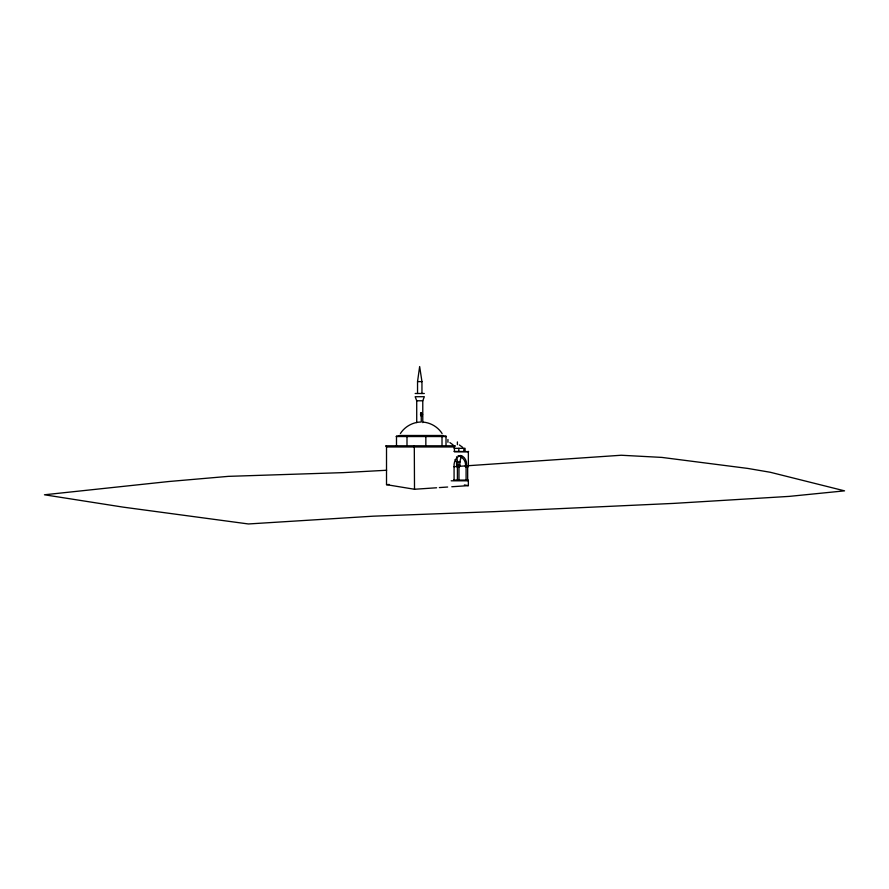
<?xml version="1.0" encoding="UTF-8"?>
<svg xmlns="http://www.w3.org/2000/svg" width="889" height="889" viewBox="0 0 889 889"><rect width="100%" height="100%" fill="white"/><g stroke="black" fill="none" stroke-linecap="round" stroke-linejoin="round"><path stroke-width="1.33" d="M457.402 480.082L457.402 466.736L458.213 464.314L456.513 456.835M417.541 393.494L417.541 381.614L419.652 366.557L421.953 381.614L421.953 393.494M461.891 456.301A9.068 4.801 -90 0 0 459.969 462.013L459.591 466.736L456.702 466.736L456.479 462.013L455.135 459.535M422.775 422.619L422.775 400.783L424.32 396.716L415.174 396.716L416.719 400.783L416.719 422.619M400.406 433.532C404.851 426.52 412.952 422.053 421.253 422.008L421.253 416.23M454.101 451.412L468.625 451.634L454.423 451.79L454.423 446.967L455.335 445.8L385.604 445.8L386.515 446.967L386.515 484.661L414.507 489.261L436.599 487.772M386.515 484.661L389.282 484.461M439.355 487.583L447.645 487.028M451.79 486.75L468.359 485.638L468.359 480.082L453.701 480.082M386.626 470.259L343.221 472.626L228.351 476.36L168.754 481.527L44.45 494.784L123.127 507.13L248.409 523.965L373.102 516.187L494.929 511.62L673.695 503.396L789.221 496.384L844.55 490.85L770.285 472.27L747.693 468.414L661.883 457.413L621.244 455.246L453.79 466.692M417.541 381.614L421.953 381.614M415.174 393.494L424.32 393.494M416.719 400.783L422.775 400.783M399.272 435.488L443.233 435.488M396.505 436.021L446 436.021M396.138 436.543L446.367 436.543M386.515 446.967L454.423 446.967M454.101 448.334L465.069 448.334L465.069 451.412M457.991 462.013L459.969 462.013M458.146 465.136L459.969 465.136M451.179 480.805L468.359 480.805M468.359 451.379L468.359 466.736L465.358 466.736C466.514 461.691 462.991 456.913 458.091 455.79M423.508 422.142C431.009 422.875 438.055 427.176 442.1 433.532M464.358 484.95L468.359 485.638M459.38 444.967L462.602 447.311M449.923 442.6L453.146 444.945M414.296 445.8L414.507 489.261M467.67 466.736L467.67 480.082M466.092 466.736L466.092 480.082M463.858 448.334L463.858 451.412M458.98 466.736L458.98 480.082M458.824 448.334L458.824 451.412M457.391 441.933L457.391 444.644M454.079 480.082L454.079 466.736A10.335 8.768 -90 0 1 460.569 455.468A8.79 7.456 -90 0 1 466.258 466.736M447.934 439.499L447.934 442.278M446.011 436.543L446.011 445.8M442.011 436.543L442.011 445.8M425.842 436.543L425.842 445.8M406.995 436.543L406.995 445.8M396.494 436.543L396.494 445.8M421.675 416.13A1.811 0.967 -90 0 0 422.453 413.963A1.489 0.789 -90 0 1 421.742 415.419A1.489 0.789 -90 0 1 420.897 414.263A1.489 0.789 -90 0 1 421.408 412.54A1.811 0.967 -90 0 0 420.553 414.596A1.811 0.967 -90 0 0 421.675 416.13"/></g></svg>
